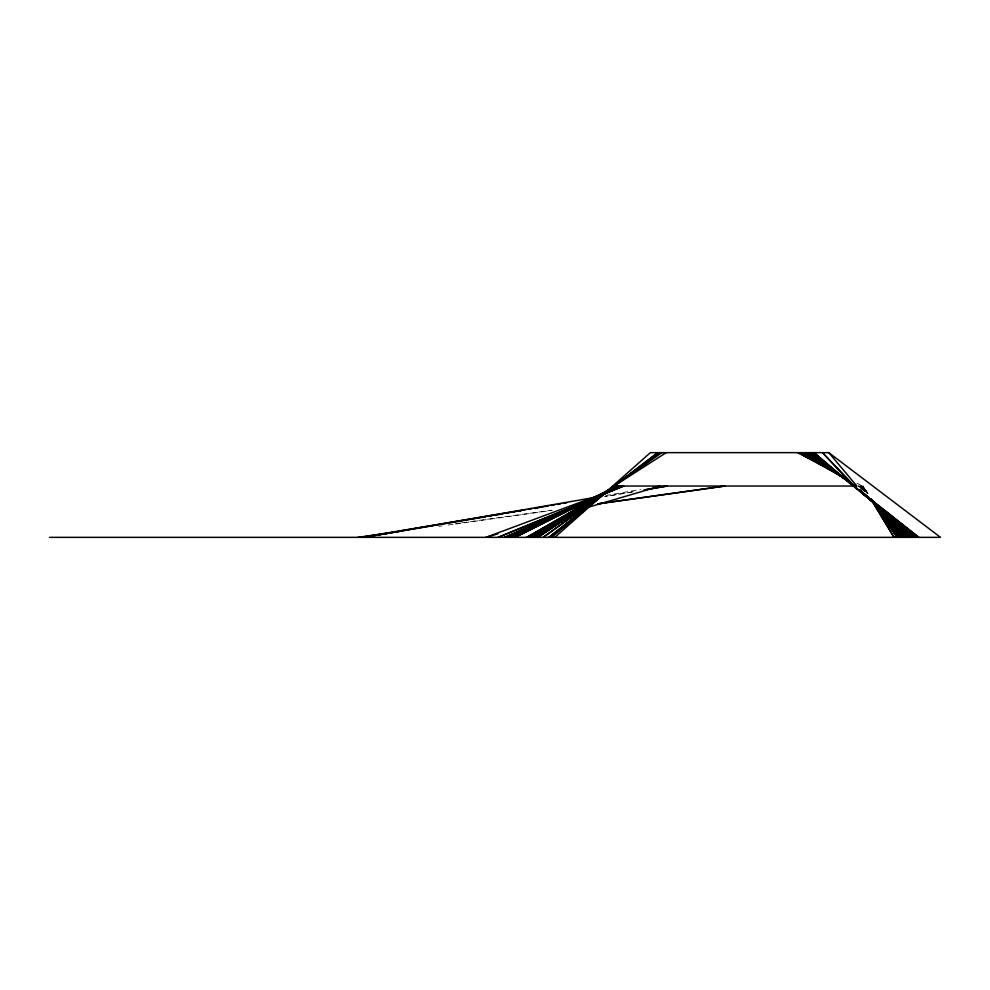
<?xml version="1.0" encoding="UTF-8"?>
<svg xmlns="http://www.w3.org/2000/svg" width="990" height="990" viewBox="0 0 990 990"><rect width="100%" height="100%" fill="white"/><g stroke="black" fill="none" stroke-linecap="round" stroke-linejoin="round"><path stroke-width="0.74" stroke-dasharray="4.95 3.71" d="M605.719 495.52L640.679 489.468M632.115 491.968L604.704 496.609L636.681 491.151M438.917 526.346L441.986 525.925M448.099 525.059L454.212 524.193M455.734 523.982L552.049 510.407M455.697 523.661L460.276 523.029M461.81 522.807L552.024 510.196M858.095 486.041L863.156 486.041L867.921 493.936M856.956 483.207L862.451 486.041M861.733 489.32L858.553 486.041L860.632 488.268M864.604 491.745L859.394 486.041L864.468 491.745M865.149 491.745L860.162 486.041L863.181 489.543M866.795 493.045L860.855 486.041L864.753 490.817M864.926 490.817L861.127 486.041L865 490.929M865.594 490.929L861.857 486.041L865.532 491.052M866.98 492.302L862.661 486.041L866.955 492.451M868.131 493.738L863.033 486.041L866.98 492.624"/><path stroke-width="1.49" d="M554.858 537.347L650.368 452.653L828.816 452.653L940.5 537.347L49.5 537.347M551.64 537.347L613.986 486.041L657.843 452.653L613.986 486.041L661.889 452.653M666.183 452.653L614.085 486.041L548.893 537.347L613.874 486.041L659.909 452.653L613.936 486.041M614.06 486.041L543.25 537.347L614.357 486.041L537.954 537.347L614.79 486.041L535.305 537.347L615.025 486.041L532.15 537.347L615.396 486.041L529.007 537.347L615.891 486.041L526.791 537.347L616.498 486.041L515.171 537.347L617.834 486.041L511.694 537.347L561.726 513.662M572.851 508.402L582.578 503.799L508.217 537.347L600.522 495.025M603.417 493.936L620.099 486.041L603.318 493.738M602.18 494.913L621.819 486.041L603.479 494.084M595.015 497.784L504.727 537.347L590.411 500.086M603.058 494.592L622.722 486.041L601.487 494.79M598.653 495.953L498.118 537.347L596.611 497.116L364.072 537.347L485.917 516.718M603.751 494.208L623.737 486.041L485.954 537.347L497.784 533.87M587.973 507.35L660.429 486.041L654.353 487.092M488.961 516.211L492.005 515.691M495.05 515.171L502.673 513.884M505.717 513.365L508.761 512.857M511.805 512.337L514.85 511.818M517.894 511.31L520.938 510.791M534.649 508.476L537.694 507.957M525.48 509.776L360.954 537.347L380.828 534.538M528.524 509.268L531.568 508.761M534.612 508.254L548.324 505.952M551.368 505.445L554.425 504.925M557.469 504.417L560.513 503.91M563.558 503.403L566.602 502.883M586.414 499.566L589.458 499.059M383.885 534.117L386.942 533.684M597.911 503.935L724.804 486.041L597.898 503.786M357.836 537.347L399.118 531.568M613.144 486.041L856.857 486.041L828.816 452.653M828.135 468.282L797.94 452.653L844.804 478.059M830.882 469.706L833.63 471.129M830.103 469.347L800.675 452.653L845.658 479.061M832.776 470.869L842.144 476.178M841.921 476.277L804.115 452.653L841.748 476.277M840.597 475.188L805.848 452.653L845.522 479.197M844.346 478.133L807.568 452.653L854.915 486.041L808.162 452.653L853.256 485.137L838.938 473.987M836.55 472.131L811.392 452.653L852.415 485.088L848.962 482.118M853.788 486.041L918.819 537.347L853.714 486.041L822.492 452.653L857.377 488.998L853.838 486.041M853.281 486.041L915.639 537.347L859.778 490.978L914.067 537.347L859.555 490.062M846.636 480.15L814.04 452.653L853.071 486.041M859.493 490.062L913.324 537.347L859.889 490.062M859.902 490.149L912.297 537.347L870.457 499.381M864.802 494.257L868.193 497.327M864.815 494.418L868.218 497.562M870.482 499.653L911.283 537.347L876.855 504.888M871.002 499.938L909.055 537.347L871.336 499.938M868.168 496.955L908.325 537.347L890.319 518.785M879.726 507.87L886.087 514.429M871.002 499.43L906.296 537.347L880.234 508.848L884.12 513.402M873.601 502.004L905.083 537.347L887.114 516.83M874.133 502.004L901.048 537.347L873.539 501.918L899.291 537.347L873.539 501.918M877.251 505.865L904.415 537.347L877.685 505.865M875.494 503.935L902.83 537.347L875.68 503.935M872.586 501.064L898.153 537.347L873.044 501.064M871.25 498.873L897.014 537.347L873.217 501.435M870.965 499.195L894.069 537.347L871.089 499.195M667.149 486.041L644.304 489.914L667.149 486.041M914.81 537.347L859.753 490.978L914.81 537.347M901.927 537.347L875.408 503.935L901.927 537.347"/></g></svg>
